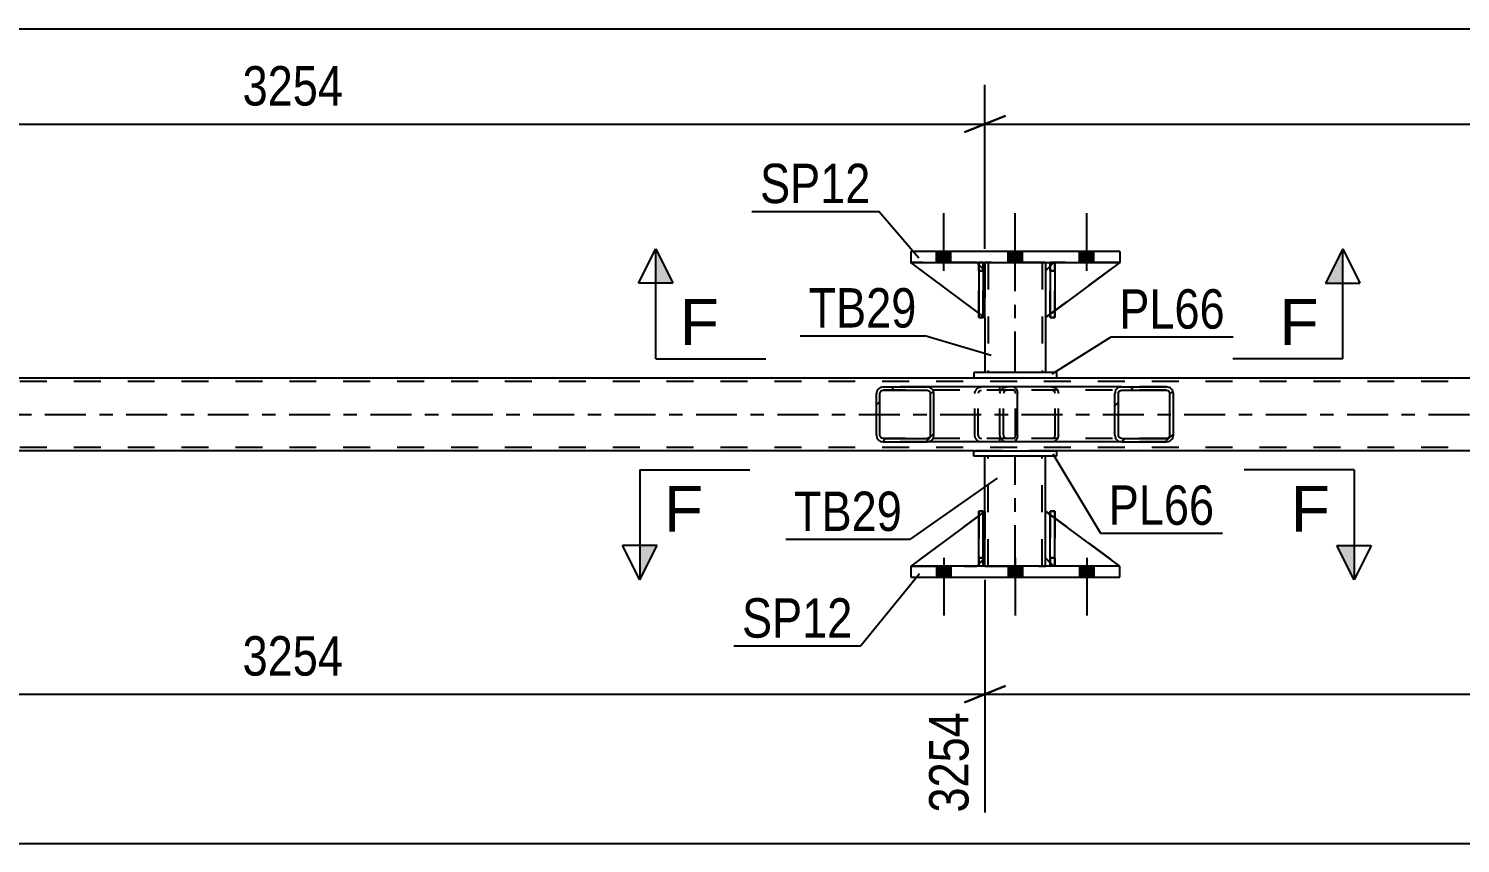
# Model space of a CAD drawing. Header units: millimetres. Extents: x 0 to 841, y 0 to 594.
# Drawn here: x 87.9 to 192, y 206.8 to 266.1 of the extents above; entities that cross this region are included whole.
import ezdxf

# ---------------------------------------------------------------- set-up
doc = ezdxf.new("R2010")
doc.units = ezdxf.units.MM
doc.linetypes.add('DXK_LINE_DOT2', pattern=[3.9198, 1.9599, -1.9599])
doc.linetypes.add('DXK_LINE_DOT3', pattern=[5.9187, 2.979, -0.9799, 0.9799, -0.9799])
doc.styles.add('Arial', font='ARIAL.TTF', dxfattribs={"height": 0.2})
doc.styles.add('Arial Narrow', font='ARIALN.TTF', dxfattribs={"height": 0.2})

# ---------------------------------------------------------------- blocks, each defined once
blk = doc.blocks.new('Part-247305129-4712 - 4580')
at = {"color": 7, "linetype": 'DXK_LINE_DOT2'}
for p, q in [((157.42, 245.07), (152.02, 249.07)), ((152.02, 249.07), (156.82, 249.07)), ((156.82, 249.07), (157.42, 248.47)), ((157.42, 248.47), (156.82, 249.07)), ((157.42, 248.47), (157.42, 245.07)), ((157.42, 248.47), (157.42, 248.47)), ((157.42, 248.47), (157.42, 245.07))]:
    blk.add_line(p, q, dxfattribs=at)
blk = doc.blocks.new('Part-247305129-4601 - 4580')
at = {"color": 2, "linetype": 'Continuous'}
for p, q in [((157.42, 249.07), (157.42, 248.47)), ((161.82, 249.07), (161.82, 248.47)), ((157.42, 245.07), (157.42, 241.07)), ((161.82, 245.07), (161.82, 241.07))]:
    blk.add_line(p, q, dxfattribs=at)
at = {"color": 7, "linetype": 'DXK_LINE_DOT2'}
for p, q in [((161.82, 249.07), (157.42, 249.07)), ((157.66, 249.07), (157.66, 241.07)), ((161.58, 249.07), (161.58, 241.07)), ((157.42, 248.47), (157.42, 245.07)), ((161.82, 248.47), (161.82, 245.07)), ((161.82, 241.07), (157.42, 241.07))]:
    blk.add_line(p, q, dxfattribs=at)
at = {"color": 7, "linetype": 'DXK_LINE_DOT3'}
blk.add_line((159.62, 241.07), (159.62, 249.07), dxfattribs=at)
blk = doc.blocks.new('Part-247305129-4696 - 4580')
at = {"color": 7, "linetype": 'DXK_LINE_DOT2'}
for p, q in [((162.42, 249.07), (161.82, 248.47)), ((161.82, 245.07), (167.22, 249.07)), ((167.22, 249.07), (162.42, 249.07)), ((161.82, 248.47), (161.82, 245.07))]:
    blk.add_line(p, q, dxfattribs=at)
blk = doc.blocks.new('Part-247305129-4655 - 4580')
at = {"color": 7, "linetype": 'DXK_LINE_DOT2'}
for p, q in [((156.97, 248.47), (156.97, 249.07)), ((156.97, 249.07), (156.97, 249.07)), ((156.97, 249.07), (156.97, 245.07)), ((157.29, 249.07), (156.97, 249.07)), ((157.29, 248.47), (157.29, 249.07)), ((157.29, 245.07), (157.29, 249.07)), ((156.97, 245.07), (156.97, 248.47)), ((156.97, 248.47), (157.29, 248.47)), ((157.29, 248.47), (157.29, 245.07)), ((156.97, 245.07), (157.29, 245.07))]:
    blk.add_line(p, q, dxfattribs=at)
blk = doc.blocks.new('Part-247305129-4644 - 4580')
at = {"color": 2, "linetype": 'Continuous'}
for p, q in [((162.62, 241.07), (156.62, 241.07)), ((156.62, 241.07), (156.62, 240.67)), ((162.62, 240.67), (156.62, 240.67)), ((162.62, 241.07), (162.62, 240.67))]:
    blk.add_line(p, q, dxfattribs=at)
blk = doc.blocks.new('Part-247305129-4716 - 4580')
at = {"linetype": 'Continuous'}
h = blk.add_hatch(dxfattribs=at)
h.set_pattern_fill('', scale=0.7, style=0, pattern_type=0)
h.set_pattern_definition([(45, (153.6706, 239.732), (-1.57154, 1.57154), [])])
h.paths.add_polyline_path([(153.71, 239.55), (153.67, 239.73), (153.56, 239.89), (153.4, 239.99), (153.21, 240.03), (150.02, 240.03), (149.83, 239.99), (149.67, 239.89), (149.56, 239.73), (149.52, 239.55), (149.52, 236.51), (149.56, 236.32), (149.67, 236.17), (149.83, 236.06), (150.02, 236.03), (153.21, 236.03), (153.4, 236.06), (153.56, 236.17), (153.67, 236.32), (153.71, 236.51)])
h.paths.add_polyline_path([(153.44, 236.42), (153.38, 236.34), (153.3, 236.29), (153.21, 236.27), (150.02, 236.27), (149.93, 236.29), (149.84, 236.34), (149.79, 236.42), (149.77, 236.51), (149.77, 239.55), (149.79, 239.64), (149.84, 239.72), (149.93, 239.77), (150.02, 239.79), (153.21, 239.79), (153.3, 239.77), (153.38, 239.72), (153.44, 239.64), (153.46, 239.55), (153.46, 236.51)])
at = {"color": 2, "linetype": 'Continuous'}
for p, q in [((149.56, 239.73), (149.52, 239.55)), ((149.52, 236.51), (149.52, 239.55)), ((149.77, 239.55), (149.79, 239.64)), ((149.77, 236.51), (149.77, 239.55)), ((149.79, 239.64), (149.84, 239.72)), ((150.02, 240.03), (149.83, 239.99)), ((149.84, 239.72), (149.93, 239.77)), ((149.93, 239.77), (150.02, 239.79)), ((150.02, 240.03), (153.21, 240.03)), ((150.02, 239.79), (153.21, 239.79)), ((159.51, 240.03), (153.21, 240.03)), ((153.4, 239.99), (153.21, 240.03)), ((153.21, 239.79), (153.3, 239.77)), ((153.3, 239.77), (153.38, 239.72)), ((153.38, 239.72), (153.44, 239.64)), ((153.44, 239.64), (153.46, 239.55)), ((153.46, 236.51), (153.46, 239.55)), ((153.71, 239.55), (153.67, 239.73)), ((153.71, 236.51), (153.71, 239.55)), ((159.51, 240.03), (159.61, 239.99)), ((159.61, 239.99), (159.7, 239.89)), ((159.7, 239.89), (159.76, 239.73)), ((159.76, 239.73), (159.78, 239.55)), ((159.78, 236.51), (159.78, 239.55)), ((149.52, 236.51), (149.56, 236.32)), ((149.79, 236.42), (149.77, 236.51)), ((149.84, 236.34), (149.79, 236.42)), ((153.44, 236.42), (153.38, 236.34)), ((153.46, 236.51), (153.44, 236.42)), ((153.67, 236.32), (153.71, 236.51)), ((159.78, 236.51), (159.76, 236.32)), ((149.83, 236.06), (150.02, 236.03)), ((149.93, 236.29), (149.84, 236.34)), ((150.02, 236.27), (149.93, 236.29)), ((150.02, 236.27), (153.21, 236.27)), ((150.02, 236.03), (153.21, 236.03)), ((153.3, 236.29), (153.21, 236.27)), ((153.21, 236.03), (153.4, 236.06)), ((159.51, 236.03), (153.21, 236.03)), ((153.38, 236.34), (153.3, 236.29)), ((159.61, 236.06), (159.51, 236.03)), ((159.7, 236.17), (159.61, 236.06)), ((159.76, 236.32), (159.7, 236.17))]:
    blk.add_line(p, q, dxfattribs=at)
at = {"color": 7, "linetype": 'DXK_LINE_DOT2'}
for p, q in [((153.21, 240.03), (150.02, 240.03)), ((159.51, 239.79), (150.02, 239.79)), ((156.67, 239.55), (156.71, 239.73)), ((156.67, 236.51), (156.67, 239.55)), ((156.94, 239.64), (156.92, 239.55)), ((156.92, 236.51), (156.92, 239.55)), ((156.99, 239.72), (156.94, 239.64)), ((156.98, 239.99), (157.17, 240.03)), ((156.99, 239.72), (157.02, 239.73)), ((157.02, 239.73), (157.08, 239.77)), ((157.08, 239.77), (157.17, 239.79)), ((158.51, 239.79), (158.51, 240.03)), ((159.56, 239.77), (159.51, 239.79)), ((159.6, 239.72), (159.56, 239.77)), ((159.63, 239.64), (159.6, 239.72)), ((159.64, 239.55), (159.63, 239.64)), ((159.64, 236.51), (159.64, 239.55)), ((156.71, 236.32), (156.67, 236.51)), ((156.92, 236.51), (156.94, 236.42)), ((156.94, 236.42), (156.99, 236.34)), ((159.6, 236.34), (159.63, 236.42)), ((159.63, 236.42), (159.64, 236.51)), ((159.51, 236.27), (150.02, 236.27)), ((153.21, 236.03), (150.02, 236.03)), ((157.17, 236.03), (156.98, 236.06)), ((156.99, 236.34), (157.02, 236.32)), ((157.02, 236.32), (157.08, 236.29)), ((157.08, 236.29), (157.17, 236.27)), ((158.51, 236.03), (158.51, 236.27)), ((159.51, 236.27), (159.56, 236.29)), ((159.56, 236.29), (159.6, 236.34))]:
    blk.add_line(p, q, dxfattribs=at)
at = {"color": 2, "linetype": 'Continuous'}
for centre, start, end in [((150.01, 239.53), 111.1941, 156.1506), ((153.22, 239.53), 23.8494, 68.8059), ((150.01, 236.52), 203.8494, 248.8059), ((153.22, 236.52), 291.1941, 336.1506)]:
    blk.add_arc(centre, 0.492, start, end, dxfattribs=at)
at = {"color": 7, "linetype": 'DXK_LINE_DOT2'}
for centre, start, end in [((157.16, 239.53), 111.1941, 156.1506), ((157.16, 236.52), 203.8494, 248.8059)]:
    blk.add_arc(centre, 0.492, start, end, dxfattribs=at)
blk = doc.blocks.new('Part-247305129-4723 - 4580')
at = {"color": 2, "linetype": 'Continuous'}
for p, q in [((161.82, 227.59), (161.82, 230.99)), ((162.17, 230.73), (161.82, 230.99)), ((167.22, 226.99), (162.49, 230.49)), ((162.17, 227.23), (161.82, 227.59))]:
    blk.add_line(p, q, dxfattribs=at)
at = {"color": 7, "linetype": 'DXK_LINE_DOT2'}
for p, q in [((162.49, 230.49), (162.17, 230.73)), ((162.42, 226.99), (162.17, 227.23)), ((167.22, 226.99), (162.42, 226.99)), ((167.22, 226.99), (167.22, 226.99)), ((167.22, 226.99), (167.22, 226.99))]:
    blk.add_line(p, q, dxfattribs=at)
blk = doc.blocks.new('Part-247305129-4693 - 4580')
at = {"color": 7, "linetype": 'DXK_LINE_DOT2'}
for p, q in [((162.49, 230.99), (162.17, 230.99)), ((162.17, 227.59), (162.17, 230.99)), ((162.17, 226.99), (162.17, 230.99)), ((162.49, 230.99), (162.49, 227.59)), ((162.49, 226.99), (162.49, 230.99)), ((162.49, 227.59), (162.17, 227.59)), ((162.17, 226.99), (162.17, 227.59)), ((162.49, 226.99), (162.17, 226.99)), ((162.49, 227.59), (162.49, 226.99)), ((162.49, 226.99), (162.49, 226.99))]:
    blk.add_line(p, q, dxfattribs=at)
blk = doc.blocks.new('Part-247305129-4694 - 4580')
at = {"color": 7, "linetype": 'DXK_LINE_DOT2'}
for p, q in [((157.29, 230.99), (156.97, 230.99)), ((156.97, 227.59), (156.97, 230.99)), ((156.97, 226.99), (156.97, 230.99)), ((157.29, 230.99), (157.29, 227.59)), ((157.29, 226.99), (157.29, 230.99)), ((157.29, 227.59), (156.97, 227.59)), ((156.97, 226.99), (156.97, 227.59)), ((157.29, 226.99), (156.97, 226.99)), ((157.29, 227.59), (157.29, 226.99)), ((157.29, 226.99), (157.29, 226.99))]:
    blk.add_line(p, q, dxfattribs=at)
blk = doc.blocks.new('Part-247305129-4713 - 4580')
at = {"color": 2, "linetype": 'Continuous'}
for p, q in [((162.49, 249.07), (162.17, 249.07)), ((162.17, 249.07), (162.17, 245.07)), ((162.49, 249.07), (162.49, 249.07)), ((162.49, 249.07), (162.49, 245.07)), ((162.49, 245.07), (162.17, 245.07))]:
    blk.add_line(p, q, dxfattribs=at)
at = {"color": 7, "linetype": 'DXK_LINE_DOT2'}
for p, q in [((162.17, 248.47), (162.17, 249.07)), ((162.49, 248.47), (162.49, 249.07)), ((162.49, 249.07), (162.49, 249.07)), ((162.49, 248.47), (162.17, 248.47)), ((162.17, 248.47), (162.17, 245.07)), ((162.49, 245.07), (162.49, 248.47))]:
    blk.add_line(p, q, dxfattribs=at)
blk = doc.blocks.new('Part-247305129-4649 - 4580')
at = {"color": 2, "linetype": 'Continuous'}
for p, q in [((156.62, 235.39), (162.62, 235.39)), ((156.62, 234.99), (156.62, 235.39)), ((162.62, 235.39), (162.62, 234.99)), ((162.62, 234.99), (156.62, 234.99))]:
    blk.add_line(p, q, dxfattribs=at)
blk = doc.blocks.new('Part-247305129-4714 - 4580')
at = {"color": 2, "linetype": 'Continuous'}
for p, q in [((157.29, 249.07), (156.97, 249.07)), ((156.97, 249.07), (156.97, 245.07)), ((157.29, 249.07), (157.29, 249.07)), ((157.29, 249.07), (157.29, 245.07)), ((157.29, 245.07), (156.97, 245.07))]:
    blk.add_line(p, q, dxfattribs=at)
at = {"color": 7, "linetype": 'DXK_LINE_DOT2'}
for p, q in [((156.97, 248.47), (156.97, 249.07)), ((157.29, 248.47), (157.29, 249.07)), ((157.29, 249.07), (157.29, 249.07)), ((157.29, 248.47), (156.97, 248.47)), ((156.97, 248.47), (156.97, 245.07)), ((157.29, 245.07), (157.29, 248.47))]:
    blk.add_line(p, q, dxfattribs=at)
blk = doc.blocks.new('Part-247305129-4654 - 4580')
at = {"color": 2, "linetype": 'Continuous'}
for p, q in [((157.42, 230.99), (157.42, 234.99)), ((161.82, 230.99), (161.82, 234.99)), ((157.42, 226.99), (157.42, 227.59)), ((161.82, 226.99), (161.82, 227.59))]:
    blk.add_line(p, q, dxfattribs=at)
at = {"color": 7, "linetype": 'DXK_LINE_DOT2'}
for p, q in [((161.82, 234.99), (157.42, 234.99)), ((157.66, 226.99), (157.66, 234.99)), ((161.58, 226.99), (161.58, 234.99)), ((157.42, 227.59), (157.42, 230.99)), ((161.82, 227.59), (161.82, 230.99)), ((157.42, 226.99), (161.82, 226.99))]:
    blk.add_line(p, q, dxfattribs=at)
at = {"color": 7, "linetype": 'DXK_LINE_DOT3'}
blk.add_line((159.62, 226.99), (159.62, 234.99), dxfattribs=at)
blk = doc.blocks.new('Part-247305129-4686 - 4580')
at = {"linetype": 'Continuous'}
h = blk.add_hatch(dxfattribs=at)
h.set_pattern_fill('', scale=0.7, style=0, pattern_type=0)
h.set_pattern_definition([(45, (171.0813, 239.732), (-1.57154, 1.57154), [])])
h.paths.add_polyline_path([(171.12, 239.55), (171.08, 239.73), (170.97, 239.89), (170.8, 239.99), (170.61, 240.03), (167.37, 240.03), (167.18, 239.99), (167.01, 239.89), (166.9, 239.73), (166.86, 239.55), (166.86, 236.51), (166.9, 236.32), (167.01, 236.17), (167.18, 236.06), (167.37, 236.03), (170.61, 236.03), (170.8, 236.06), (170.97, 236.17), (171.08, 236.32), (171.12, 236.51)])
h.paths.add_polyline_path([(170.85, 236.42), (170.79, 236.34), (170.71, 236.29), (170.61, 236.27), (167.37, 236.27), (167.28, 236.29), (167.19, 236.34), (167.14, 236.42), (167.12, 236.51), (167.12, 239.55), (167.14, 239.64), (167.19, 239.72), (167.28, 239.77), (167.37, 239.79), (170.61, 239.79), (170.71, 239.77), (170.79, 239.72), (170.85, 239.64), (170.86, 239.55), (170.86, 236.51)])
at = {"color": 7, "linetype": 'DXK_LINE_DOT2'}
for p, q in [((158.51, 239.55), (158.55, 239.73)), ((158.51, 236.51), (158.51, 239.55)), ((158.79, 239.64), (158.77, 239.55)), ((158.77, 236.51), (158.77, 239.55)), ((158.84, 239.72), (158.79, 239.64)), ((158.83, 239.99), (159.02, 240.03)), ((158.93, 239.77), (158.84, 239.72)), ((159.02, 239.79), (158.93, 239.77)), ((159.51, 240.03), (159.02, 240.03)), ((170.61, 239.79), (159.02, 239.79)), ((162.26, 240.03), (162.46, 239.99)), ((162.36, 239.77), (162.26, 239.79)), ((162.44, 239.72), (162.36, 239.77)), ((162.5, 239.64), (162.44, 239.72)), ((162.52, 239.55), (162.5, 239.64)), ((162.52, 236.51), (162.52, 239.55)), ((162.73, 239.73), (162.77, 239.55)), ((162.77, 236.51), (162.77, 239.55)), ((170.61, 240.03), (167.37, 240.03)), ((158.55, 236.32), (158.51, 236.51)), ((158.77, 236.51), (158.79, 236.42)), ((158.79, 236.42), (158.84, 236.34)), ((162.44, 236.34), (162.5, 236.42)), ((162.5, 236.42), (162.52, 236.51)), ((162.77, 236.51), (162.73, 236.32)), ((159.02, 236.03), (158.83, 236.06)), ((158.84, 236.34), (158.93, 236.29)), ((158.93, 236.29), (159.02, 236.27)), ((170.61, 236.27), (159.02, 236.27)), ((159.51, 236.03), (159.02, 236.03)), ((162.26, 236.27), (162.36, 236.29)), ((162.46, 236.06), (162.26, 236.03)), ((162.36, 236.29), (162.44, 236.34)), ((170.61, 236.03), (167.37, 236.03))]:
    blk.add_line(p, q, dxfattribs=at)
at = {"color": 2, "linetype": 'Continuous'}
for p, q in [((167.37, 240.03), (159.51, 240.03)), ((166.9, 239.73), (166.86, 239.55)), ((166.86, 236.51), (166.86, 239.55)), ((167.12, 239.55), (167.14, 239.64)), ((167.12, 236.51), (167.12, 239.55)), ((167.14, 239.64), (167.19, 239.72)), ((167.37, 240.03), (167.18, 239.99)), ((167.19, 239.72), (167.28, 239.77)), ((167.28, 239.77), (167.37, 239.79)), ((167.37, 240.03), (170.61, 240.03)), ((167.37, 239.79), (170.61, 239.79)), ((170.8, 239.99), (170.61, 240.03)), ((170.61, 239.79), (170.71, 239.77)), ((170.71, 239.77), (170.79, 239.72)), ((170.79, 239.72), (170.85, 239.64)), ((170.85, 239.64), (170.86, 239.55)), ((170.86, 236.51), (170.86, 239.55)), ((171.12, 239.55), (171.08, 239.73)), ((171.12, 236.51), (171.12, 239.55)), ((166.86, 236.51), (166.9, 236.32)), ((167.14, 236.42), (167.12, 236.51)), ((167.19, 236.34), (167.14, 236.42)), ((170.85, 236.42), (170.79, 236.34)), ((170.86, 236.51), (170.85, 236.42)), ((171.08, 236.32), (171.12, 236.51)), ((167.37, 236.03), (159.51, 236.03)), ((167.18, 236.06), (167.37, 236.03)), ((167.28, 236.29), (167.19, 236.34)), ((167.37, 236.27), (167.28, 236.29)), ((167.37, 236.27), (170.61, 236.27)), ((167.37, 236.03), (170.61, 236.03)), ((170.71, 236.29), (170.61, 236.27)), ((170.61, 236.03), (170.8, 236.06)), ((170.79, 236.34), (170.71, 236.29))]:
    blk.add_line(p, q, dxfattribs=at)
at = {"color": 7, "linetype": 'DXK_LINE_DOT2'}
for centre, start, end in [((159.01, 239.53), 110.7583, 155.68), ((162.28, 239.53), 24.32, 69.2417), ((159.01, 236.53), 204.32, 249.2417), ((162.28, 236.53), 290.7583, 335.68)]:
    blk.add_arc(centre, 0.496, start, end, dxfattribs=at)
at = {"color": 2, "linetype": 'Continuous'}
for centre, start, end in [((167.35, 239.53), 110.7583, 155.68), ((170.63, 239.53), 24.32, 69.2417), ((167.35, 236.53), 204.32, 249.2417), ((170.63, 236.53), 290.7583, 335.68)]:
    blk.add_arc(centre, 0.496, start, end, dxfattribs=at)
blk = doc.blocks.new('Part-247305129-4692 - 4580')
at = {"color": 2, "linetype": 'Continuous'}
for p, q in [((156.97, 226.99), (156.97, 230.99)), ((156.97, 230.99), (157.29, 230.99)), ((157.29, 226.99), (157.29, 230.99)), ((156.97, 226.99), (156.97, 226.99)), ((157.29, 226.99), (156.97, 226.99))]:
    blk.add_line(p, q, dxfattribs=at)
at = {"color": 7, "linetype": 'DXK_LINE_DOT2'}
for p, q in [((156.97, 230.99), (156.97, 227.59)), ((157.29, 227.59), (157.29, 230.99)), ((156.97, 227.59), (156.97, 226.99)), ((156.97, 227.59), (157.29, 227.59)), ((157.29, 226.99), (157.29, 227.59)), ((157.29, 226.99), (157.29, 226.99))]:
    blk.add_line(p, q, dxfattribs=at)
blk = doc.blocks.new('Part-247305129-4695 - 4580')
at = {"color": 7, "linetype": 'DXK_LINE_DOT2'}
for p, q in [((162.42, 249.07), (162.17, 248.82)), ((167.22, 249.07), (162.42, 249.07)), ((162.49, 245.57), (162.17, 245.33))]:
    blk.add_line(p, q, dxfattribs=at)
at = {"color": 2, "linetype": 'Continuous'}
for p, q in [((167.22, 249.07), (162.49, 245.57)), ((162.17, 248.82), (161.82, 248.47)), ((161.82, 248.47), (161.82, 245.07)), ((162.17, 245.33), (161.82, 245.07))]:
    blk.add_line(p, q, dxfattribs=at)
blk = doc.blocks.new('Part-247305129-4697 - 4580')
at = {"color": 2, "linetype": 'Continuous'}
for p, q in [((156.97, 245.4), (152.02, 249.07)), ((156.97, 248.91), (156.82, 249.07)), ((157.42, 248.47), (157.29, 248.59)), ((157.42, 248.47), (157.42, 248.47)), ((157.42, 245.07), (157.42, 248.47)), ((157.29, 245.16), (157.42, 245.07)), ((157.42, 245.07), (157.42, 245.07))]:
    blk.add_line(p, q, dxfattribs=at)
at = {"color": 7, "linetype": 'DXK_LINE_DOT2'}
for p, q in [((156.82, 249.07), (152.02, 249.07)), ((156.82, 249.07), (157.42, 248.47)), ((157.29, 248.59), (156.97, 248.91)), ((157.42, 248.47), (157.42, 245.07)), ((157.29, 245.16), (156.97, 245.4))]:
    blk.add_line(p, q, dxfattribs=at)
blk = doc.blocks.new('Part-247305129-4715 - 4580')
at = {"color": 7, "linetype": 'DXK_LINE_DOT2'}
for p, q in [((162.17, 248.47), (162.17, 249.07)), ((162.17, 249.07), (162.17, 249.07)), ((162.17, 249.07), (162.17, 245.07)), ((162.49, 249.07), (162.17, 249.07)), ((162.49, 248.47), (162.49, 249.07)), ((162.49, 245.07), (162.49, 249.07)), ((162.17, 245.07), (162.17, 248.47)), ((162.17, 248.47), (162.49, 248.47)), ((162.49, 248.47), (162.49, 245.07)), ((162.17, 245.07), (162.49, 245.07))]:
    blk.add_line(p, q, dxfattribs=at)
blk = doc.blocks.new('Part-247305129-4722 - 4580')
at = {"color": 2, "linetype": 'Continuous'}
for p, q in [((167.22, 226.99), (152.02, 226.99)), ((152.02, 226.99), (152.02, 226.19)), ((167.22, 226.19), (167.22, 226.99)), ((152.02, 226.19), (167.22, 226.19))]:
    blk.add_line(p, q, dxfattribs=at)
blk = doc.blocks.new('Part-247305129-4724 - 4580')
at = {"color": 7, "linetype": 'DXK_LINE_DOT2'}
for p, q in [((161.82, 227.59), (161.82, 230.99)), ((161.82, 230.99), (167.22, 226.99)), ((162.42, 226.99), (161.82, 227.59)), ((167.22, 226.99), (162.42, 226.99))]:
    blk.add_line(p, q, dxfattribs=at)
blk = doc.blocks.new('Part-247305129-4725 - 4580')
at = {"color": 2, "linetype": 'Continuous'}
for p, q in [((156.97, 230.66), (152.02, 226.99)), ((157.42, 230.99), (157.29, 230.89)), ((157.42, 227.59), (157.42, 230.99)), ((156.97, 227.14), (156.82, 226.99)), ((157.42, 227.59), (157.29, 227.46)), ((157.42, 227.59), (157.42, 227.59))]:
    blk.add_line(p, q, dxfattribs=at)
at = {"color": 7, "linetype": 'DXK_LINE_DOT2'}
for p, q in [((157.29, 230.89), (156.97, 230.66)), ((157.42, 227.59), (157.42, 230.99)), ((152.02, 226.99), (156.82, 226.99)), ((157.42, 227.59), (156.82, 226.99)), ((157.29, 227.46), (156.97, 227.14))]:
    blk.add_line(p, q, dxfattribs=at)
blk = doc.blocks.new('Part-247305129-4726 - 4580')
at = {"color": 7, "linetype": 'DXK_LINE_DOT2'}
for p, q in [((157.42, 230.99), (152.02, 226.99)), ((157.42, 227.59), (157.42, 230.99)), ((157.42, 230.99), (157.42, 227.59)), ((152.02, 226.99), (156.82, 226.99)), ((156.82, 226.99), (157.42, 227.59)), ((157.42, 227.59), (156.82, 226.99)), ((157.42, 227.59), (157.42, 227.59))]:
    blk.add_line(p, q, dxfattribs=at)
blk = doc.blocks.new('Part-247305129-4727 - 4580')
at = {"color": 2, "linetype": 'Continuous'}
for p, q in [((162.17, 226.99), (162.17, 230.99)), ((162.17, 230.99), (162.49, 230.99)), ((162.49, 226.99), (162.49, 230.99)), ((162.17, 226.99), (162.17, 226.99)), ((162.49, 226.99), (162.17, 226.99))]:
    blk.add_line(p, q, dxfattribs=at)
at = {"color": 7, "linetype": 'DXK_LINE_DOT2'}
for p, q in [((162.17, 230.99), (162.17, 227.59)), ((162.49, 227.59), (162.49, 230.99)), ((162.17, 227.59), (162.17, 226.99)), ((162.17, 227.59), (162.49, 227.59)), ((162.49, 226.99), (162.49, 227.59)), ((162.49, 226.99), (162.49, 226.99))]:
    blk.add_line(p, q, dxfattribs=at)
blk = doc.blocks.new('Part-247305129-4738 - 4580')
at = {"color": 2, "linetype": 'Continuous'}
for p, q in [((156.62, 240.67), (65.38, 240.67)), ((326.89, 240.67), (162.62, 240.67)), ((156.62, 235.39), (65.38, 235.39)), ((326.89, 235.39), (162.62, 235.39))]:
    blk.add_line(p, q, dxfattribs=at)
at = {"color": 7, "linetype": 'DXK_LINE_DOT2'}
for p, q in [((162.62, 240.67), (156.62, 240.67)), ((728.12, 240.43), (65.38, 240.43)), ((728.12, 235.63), (65.38, 235.63)), ((162.62, 235.39), (156.62, 235.39))]:
    blk.add_line(p, q, dxfattribs=at)
at = {"color": 7, "linetype": 'DXK_LINE_DOT3'}
blk.add_line((65.38, 238.03), (727.78, 238.03), dxfattribs=at)
blk = doc.blocks.new('Part-247305129-4765 - 4580')
at = {"color": 2, "linetype": 'Continuous'}
for p, q in [((167.22, 249.87), (152.02, 249.87)), ((152.02, 249.87), (152.02, 249.07)), ((152.02, 249.07), (167.22, 249.07)), ((167.22, 249.87), (167.22, 249.07))]:
    blk.add_line(p, q, dxfattribs=at)
blk = doc.blocks.new('Bolt-247305129-4838 - 4580')
at = {"linetype": 'Continuous'}
for points in [[(153.9, 249.07), (154.94, 249.07), (154.94, 249.87), (153.9, 249.87)], [(153.9, 249.07), (154.94, 249.07), (154.94, 249.87), (153.9, 249.87)], [(153.9, 249.07), (154.94, 249.07), (154.94, 249.87), (153.9, 249.87)], [(159.1, 249.07), (160.14, 249.07), (160.14, 249.87), (159.1, 249.87)], [(159.1, 249.07), (160.14, 249.07), (160.14, 249.87), (159.1, 249.87)], [(164.3, 249.07), (165.34, 249.07), (165.34, 249.87), (164.3, 249.87)], [(164.3, 249.07), (165.34, 249.07), (165.34, 249.87), (164.3, 249.87)], [(164.3, 249.07), (165.34, 249.07), (165.34, 249.87), (164.3, 249.87)]]:
    blk.add_hatch(color=1, dxfattribs=at).paths.add_polyline_path(points)
at = {"color": 1, "linetype": 'Continuous'}
for p, q in [((154.42, 248.47), (154.42, 252.67)), ((154.42, 248.47), (154.42, 252.67)), ((154.42, 248.47), (154.42, 252.67)), ((159.62, 248.47), (159.62, 252.67)), ((159.62, 248.47), (159.62, 252.67)), ((164.82, 248.47), (164.82, 252.67)), ((164.82, 248.47), (164.82, 252.67)), ((164.82, 248.47), (164.82, 252.67)), ((153.9, 249.07), (153.9, 249.87)), ((153.9, 249.07), (153.9, 249.87)), ((153.9, 249.07), (153.9, 249.87)), ((154.94, 249.07), (154.94, 249.87)), ((154.94, 249.07), (154.94, 249.87)), ((154.94, 249.07), (154.94, 249.87)), ((159.1, 249.07), (159.1, 249.87)), ((159.1, 249.07), (159.1, 249.87)), ((160.14, 249.07), (160.14, 249.87)), ((160.14, 249.07), (160.14, 249.87)), ((164.3, 249.07), (164.3, 249.87)), ((164.3, 249.07), (164.3, 249.87)), ((164.3, 249.07), (164.3, 249.87)), ((165.34, 249.07), (165.34, 249.87)), ((165.34, 249.07), (165.34, 249.87)), ((165.34, 249.07), (165.34, 249.87))]:
    blk.add_line(p, q, dxfattribs=at)
blk = doc.blocks.new('Bolt-247305129-4839 - 4580')
at = {"linetype": 'Continuous'}
for points in [[(154.94, 226.99), (153.9, 226.99), (153.9, 226.19), (154.94, 226.19)], [(154.94, 226.99), (153.9, 226.99), (153.9, 226.19), (154.94, 226.19)], [(154.94, 226.99), (153.9, 226.99), (153.9, 226.19), (154.94, 226.19)], [(160.14, 226.99), (159.1, 226.99), (159.1, 226.19), (160.14, 226.19)], [(160.14, 226.99), (159.1, 226.99), (159.1, 226.19), (160.14, 226.19)], [(165.34, 226.99), (164.3, 226.99), (164.3, 226.19), (165.34, 226.19)], [(165.34, 226.99), (164.3, 226.99), (164.3, 226.19), (165.34, 226.19)], [(165.34, 226.99), (164.3, 226.99), (164.3, 226.19), (165.34, 226.19)]]:
    blk.add_hatch(color=1, dxfattribs=at).paths.add_polyline_path(points)
at = {"color": 1, "linetype": 'Continuous'}
for p, q in [((153.9, 226.99), (153.9, 226.19)), ((153.9, 226.99), (153.9, 226.19)), ((153.9, 226.99), (153.9, 226.19)), ((154.42, 227.59), (154.42, 223.39)), ((154.42, 227.59), (154.42, 223.39)), ((154.42, 227.59), (154.42, 223.39)), ((154.94, 226.99), (154.94, 226.19)), ((154.94, 226.99), (154.94, 226.19)), ((154.94, 226.99), (154.94, 226.19)), ((159.1, 226.99), (159.1, 226.19)), ((159.1, 226.99), (159.1, 226.19)), ((159.62, 227.59), (159.62, 223.39)), ((159.62, 227.59), (159.62, 223.39)), ((160.14, 226.99), (160.14, 226.19)), ((160.14, 226.99), (160.14, 226.19)), ((164.3, 226.99), (164.3, 226.19)), ((164.3, 226.99), (164.3, 226.19)), ((164.3, 226.99), (164.3, 226.19)), ((164.82, 227.59), (164.82, 223.39)), ((164.82, 227.59), (164.82, 223.39)), ((164.82, 227.59), (164.82, 223.39)), ((165.34, 226.99), (165.34, 226.19)), ((165.34, 226.99), (165.34, 226.19)), ((165.34, 226.99), (165.34, 226.19))]:
    blk.add_line(p, q, dxfattribs=at)
blk = doc.blocks.new('StraightDimension-247305129-19682 - 4580')
at = {"color": 7, "linetype": 'Continuous'}
for p, q in [((157.42, 225.99), (157.42, 209.07)), ((56.76, 217.68), (157.42, 217.68)), ((155.92, 217.08), (158.92, 218.28))]:
    blk.add_line(p, q, dxfattribs=at)
at = {"color": 0}
blk.add_wipeout([(111.35, 218.43), (111.35, 222.63), (102.83, 222.63), (102.83, 218.43)], dxfattribs=at)
at = {"color": 3, "style": 'Arial Narrow'}
blk.add_text('3254', height=2.863, dxfattribs=at).set_placement((103.43, 219.03))
at = {"color": 0, "linetype": 'Continuous'}
blk.add_wipeout([(156.82, 216.98), (152.62, 216.98), (152.62, 208.47), (156.82, 208.47)], dxfattribs=at)
at = {"color": 3, "linetype": 'Continuous', "style": 'Arial Narrow'}
blk.add_text('3254', height=2.863, rotation=90.0002, dxfattribs=at).set_placement((156.22, 209.07))
blk = doc.blocks.new('StraightDimension-247305129-4885 - 4580')
at = {"color": 7, "linetype": 'Continuous'}
blk.add_line((56.12, 206.82), (729.42, 206.82), dxfattribs=at)
blk = doc.blocks.new('StraightDimension-247305129-4895 - 4580')
at = {"color": 7, "linetype": 'Continuous'}
blk.add_line((56.12, 266.09), (728.79, 266.09), dxfattribs=at)
blk = doc.blocks.new('StraightDimension-247305129-19681 - 4580')
at = {"color": 7, "linetype": 'Continuous'}
for p, q in [((157.42, 225.99), (157.42, 209.07)), ((158.92, 218.28), (155.92, 217.08)), ((157.42, 217.68), (327.69, 217.68))]:
    blk.add_line(p, q, dxfattribs=at)
blk = doc.blocks.new('StraightDimension-247305129-19706 - 4580')
at = {"color": 7, "linetype": 'Continuous'}
for p, q in [((157.42, 250.07), (157.42, 262)), ((158.92, 259.75), (155.92, 258.55)), ((157.42, 259.15), (327.69, 259.15))]:
    blk.add_line(p, q, dxfattribs=at)
blk = doc.blocks.new('StraightDimension-247305129-19707 - 4580')
at = {"color": 7, "linetype": 'Continuous'}
for p, q in [((56.76, 241.67), (56.76, 262)), ((157.42, 250.07), (157.42, 262)), ((58.26, 259.75), (55.26, 258.55)), ((155.92, 258.55), (158.92, 259.75)), ((56.76, 259.15), (157.42, 259.15))]:
    blk.add_line(p, q, dxfattribs=at)
at = {"color": 0}
blk.add_wipeout([(111.35, 259.9), (111.35, 264.1), (102.83, 264.1), (102.83, 259.9)], dxfattribs=at)
at = {"color": 3, "style": 'Arial Narrow'}
blk.add_text('3254', height=2.863, dxfattribs=at).set_placement((103.43, 260.5))
blk = doc.blocks.new('Mark-247305129-4597 - 4580')
at = {"color": 30, "linetype": 'Continuous'}
for p in [(143.99, 243.75), (157.88, 242.31)]:
    blk.add_line(p, (153.04, 243.75), dxfattribs=at)
at = {"color": 0}
blk.add_wipeout([(152.44, 244.35), (152.44, 247.35), (144.59, 247.35), (144.59, 244.35)], dxfattribs=at)
blk.add_wipeout([(152.44, 244.35), (152.44, 247.35), (144.59, 247.35), (144.59, 244.35)], dxfattribs=at)
at = {"color": 3, "style": 'Arial Narrow'}
blk.add_text('TB29', height=2.863, dxfattribs=at).set_placement((144.59, 244.35))
blk = doc.blocks.new('Mark-247305129-4640 - 4580')
at = {"color": 30, "linetype": 'Continuous'}
for p, q in [((162.31, 240.98), (166.59, 243.67)), ((166.59, 243.67), (175.46, 243.67))]:
    blk.add_line(p, q, dxfattribs=at)
at = {"color": 0}
blk.add_wipeout([(174.86, 244.27), (174.86, 247.27), (167.19, 247.27), (167.19, 244.27)], dxfattribs=at)
blk.add_wipeout([(174.86, 244.27), (174.86, 247.27), (167.19, 247.27), (167.19, 244.27)], dxfattribs=at)
at = {"color": 3, "style": 'Arial Narrow'}
blk.add_text('PL66', height=2.863, dxfattribs=at).set_placement((167.19, 244.27))
blk = doc.blocks.new('Mark-247305129-4645 - 4580')
at = {"color": 30, "linetype": 'Continuous'}
for p, q in [((162.35, 235.15), (165.82, 229.4)), ((165.82, 229.4), (174.7, 229.4))]:
    blk.add_line(p, q, dxfattribs=at)
at = {"color": 0}
blk.add_wipeout([(174.1, 230), (174.1, 233), (166.42, 233), (166.42, 230)], dxfattribs=at)
blk.add_wipeout([(174.1, 230), (174.1, 233), (166.42, 233), (166.42, 230)], dxfattribs=at)
at = {"color": 3, "style": 'Arial Narrow'}
blk.add_text('PL66', height=2.863, dxfattribs=at).set_placement((166.42, 230))
blk = doc.blocks.new('Mark-247305129-4650 - 4580')
at = {"color": 30, "linetype": 'Continuous'}
for p in [(158.31, 233.38), (142.93, 228.95)]:
    blk.add_line(p, (151.98, 228.95), dxfattribs=at)
at = {"color": 0}
blk.add_wipeout([(151.38, 229.55), (151.38, 232.55), (143.53, 232.55), (143.53, 229.55)], dxfattribs=at)
blk.add_wipeout([(151.38, 229.55), (151.38, 232.55), (143.53, 232.55), (143.53, 229.55)], dxfattribs=at)
at = {"color": 3, "style": 'Arial Narrow'}
blk.add_text('TB29', height=2.863, dxfattribs=at).set_placement((143.53, 229.55))
blk = doc.blocks.new('Mark-247305129-4718 - 4580')
at = {"color": 30, "linetype": 'Continuous'}
for p in [(152.66, 226.43), (139.15, 221.19)]:
    blk.add_line(p, (148.39, 221.19), dxfattribs=at)
at = {"color": 0}
blk.add_wipeout([(147.79, 221.79), (147.79, 224.79), (139.75, 224.79), (139.75, 221.79)], dxfattribs=at)
blk.add_wipeout([(147.79, 221.79), (147.79, 224.79), (139.75, 224.79), (139.75, 221.79)], dxfattribs=at)
at = {"color": 3, "style": 'Arial Narrow'}
blk.add_text('SP12', height=2.863, dxfattribs=at).set_placement((139.75, 221.79))
blk = doc.blocks.new('Mark-247305129-4761 - 4580')
at = {"color": 30, "linetype": 'Continuous'}
for p in [(140.46, 252.8), (152.6, 249.4)]:
    blk.add_line(p, (149.7, 252.8), dxfattribs=at)
at = {"color": 0}
blk.add_wipeout([(149.1, 253.4), (149.1, 256.4), (141.06, 256.4), (141.06, 253.4)], dxfattribs=at)
blk.add_wipeout([(149.1, 253.4), (149.1, 256.4), (141.06, 256.4), (141.06, 253.4)], dxfattribs=at)
at = {"color": 3, "style": 'Arial Narrow'}
blk.add_text('SP12', height=2.863, dxfattribs=at).set_placement((141.06, 253.4))
blk = doc.blocks.new('SectionMark-247305129-4982 - 4580')
at = {"linetype": 'Continuous'}
for points in [[(134.73, 247.58), (133.48, 247.58), (133.48, 250.08)], [(183.44, 247.58), (182.19, 247.58), (183.44, 250.08)]]:
    blk.add_hatch(color=6, dxfattribs=at).paths.add_polyline_path(points)
at = {"color": 6, "linetype": 'Continuous'}
for p, q in [((132.23, 247.58), (133.48, 250.08)), ((133.48, 242.08), (133.48, 250.08)), ((133.48, 250.08), (134.73, 247.58)), ((183.44, 250.08), (182.19, 247.58)), ((183.44, 242.08), (183.44, 250.08)), ((183.44, 250.08), (184.69, 247.58)), ((134.73, 247.58), (132.23, 247.58)), ((182.19, 247.58), (184.69, 247.58)), ((133.48, 242.08), (141.48, 242.08)), ((183.44, 242.08), (175.44, 242.08))]:
    blk.add_line(p, q, dxfattribs=at)
at = {"color": 0, "linetype": 'Continuous'}
for points in [[(138.08, 243.08), (138.08, 246.58), (135.23, 246.58), (135.23, 243.08)], [(181.69, 243.08), (181.69, 246.58), (178.84, 246.58), (178.84, 243.08)]]:
    blk.add_wipeout(points, dxfattribs=at)
at = {"color": 3, "linetype": 'Continuous', "style": 'Arial'}
for p in [(135.23, 243.08), (178.84, 243.08)]:
    blk.add_text('F', height=3.34, dxfattribs=at).set_placement(p)
blk = doc.blocks.new('SectionMark-247305129-4984 - 4580')
at = {"linetype": 'Continuous'}
for points in [[(132.32, 228.49), (133.57, 228.49), (132.32, 225.99)], [(183.01, 228.49), (184.26, 228.49), (184.26, 225.99)]]:
    blk.add_hatch(color=6, dxfattribs=at).paths.add_polyline_path(points)
at = {"color": 6, "linetype": 'Continuous'}
for p, q in [((132.32, 233.99), (140.32, 233.99)), ((132.32, 233.99), (132.32, 225.99)), ((184.26, 233.99), (176.26, 233.99)), ((184.26, 233.99), (184.26, 225.99)), ((132.32, 225.99), (131.07, 228.49)), ((133.57, 228.49), (131.07, 228.49)), ((132.32, 225.99), (133.57, 228.49)), ((183.01, 228.49), (185.51, 228.49)), ((184.26, 225.99), (183.01, 228.49)), ((185.51, 228.49), (184.26, 225.99))]:
    blk.add_line(p, q, dxfattribs=at)
at = {"color": 0, "linetype": 'Continuous'}
for points in [[(136.92, 229.49), (136.92, 232.99), (134.07, 232.99), (134.07, 229.49)], [(182.51, 229.49), (182.51, 232.99), (179.66, 232.99), (179.66, 229.49)]]:
    blk.add_wipeout(points, dxfattribs=at)
at = {"color": 3, "linetype": 'Continuous', "style": 'Arial'}
for p in [(134.07, 229.49), (179.66, 229.49)]:
    blk.add_text('F', height=3.34, dxfattribs=at).set_placement(p)

msp = doc.modelspace()

# ---------------------------------------------------------------- block references
for name in ['Bolt-247305129-4838 - 4580', 'Part-247305129-4765 - 4580', 'Part-247305129-4712 - 4580', 'Part-247305129-4697 - 4580', 'Part-247305129-4655 - 4580', 'Part-247305129-4714 - 4580', 'Part-247305129-4601 - 4580', 'Part-247305129-4696 - 4580', 'Part-247305129-4695 - 4580', 'Part-247305129-4713 - 4580', 'Part-247305129-4715 - 4580', 'Part-247305129-4738 - 4580', 'Part-247305129-4644 - 4580', 'Part-247305129-4716 - 4580', 'Part-247305129-4686 - 4580', 'Part-247305129-4649 - 4580', 'Part-247305129-4654 - 4580', 'Part-247305129-4725 - 4580', 'Part-247305129-4726 - 4580', 'Part-247305129-4694 - 4580', 'Part-247305129-4692 - 4580', 'Part-247305129-4723 - 4580', 'Part-247305129-4724 - 4580', 'Part-247305129-4693 - 4580', 'Part-247305129-4727 - 4580', 'Part-247305129-4722 - 4580', 'Bolt-247305129-4839 - 4580']:
    msp.add_blockref(name, (0, 0))

# ---------------------------------------------------------------- next in the draw order: block references
for name in ['StraightDimension-247305129-4895 - 4580', 'StraightDimension-247305129-19682 - 4580']:
    msp.add_blockref(name, (0, 0))

# ---------------------------------------------------------------- next in the draw order: block references
for name in ['StraightDimension-247305129-19706 - 4580', 'Mark-247305129-4640 - 4580', 'StraightDimension-247305129-4885 - 4580']:
    msp.add_blockref(name, (0, 0))

# ---------------------------------------------------------------- next in the draw order: block references
for name in ['StraightDimension-247305129-19707 - 4580', 'Mark-247305129-4645 - 4580', 'Mark-247305129-4650 - 4580', 'Mark-247305129-4718 - 4580', 'StraightDimension-247305129-19681 - 4580']:
    msp.add_blockref(name, (0, 0))

# ---------------------------------------------------------------- next in the draw order: block references
for name in ['Mark-247305129-4761 - 4580', 'Mark-247305129-4597 - 4580', 'SectionMark-247305129-4984 - 4580']:
    msp.add_blockref(name, (0, 0))

# ---------------------------------------------------------------- next in the draw order: block references
msp.add_blockref('SectionMark-247305129-4982 - 4580', (0, 0))

doc.saveas('drawing.dxf')
